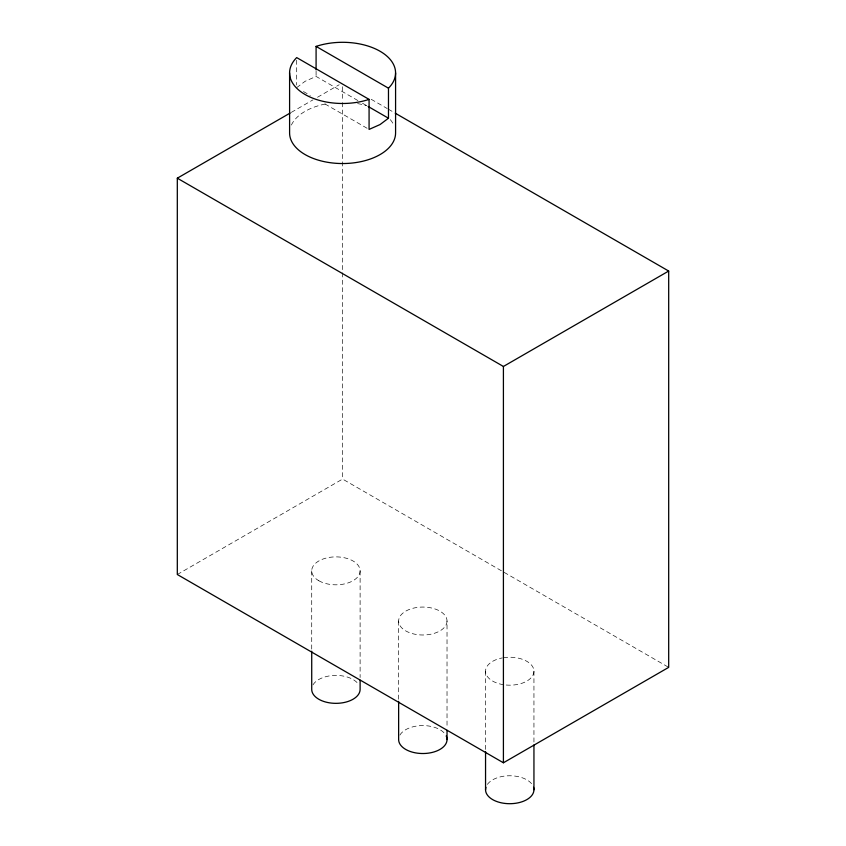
<?xml version="1.0" encoding="UTF-8"?>
<svg xmlns="http://www.w3.org/2000/svg" width="846" height="846" viewBox="0 0 846 846"><rect width="100%" height="100%" fill="white"/><g stroke="black" fill="none" stroke-linecap="round" stroke-linejoin="round"><path stroke-width="0.63" stroke-dasharray="4.23 3.17" d="M296.692 87.624L305.12 81.29L316.087 76.426L357.943 100.589M291.299 112.381L312.946 99.881M317.514 97.248L339.172 84.748M177.311 574.508L342.588 479.079L668.689 667.357M371.193 99.289L387.214 108.531M388.356 109.197L394.077 112.497M362.458 103.201L366.984 105.813M303.481 91.548L310.271 95.461M324.97 103.952L367.947 128.761M533.942 671.206L533.942 743.634M485.551 671.206L485.551 750.222M447.026 621.027A24.196 13.97 0 0 1 410.733 633.125A24.196 13.97 0 0 1 410.733 608.93A24.196 13.97 0 0 1 447.026 621.027L447.026 727.697M398.635 621.027L398.635 700.044M360.11 570.849L360.11 677.519M342.588 86.736L342.588 101.266M342.588 102.588L342.588 479.079M316.087 71.201L316.087 76.426M311.719 570.849L311.719 649.865M296.692 60.203L296.692 85.012M503.486 657.712A24.196 13.97 0 0 1 533.911 670.476A24.196 13.97 0 0 1 505.961 685.006M503.486 684.7A24.196 13.97 0 0 1 485.551 671.576A24.196 13.97 0 0 1 502.27 657.924M291.405 125.039A52.991 30.593 0 0 1 327.55 103.614M357.625 103.614A52.991 30.593 0 0 1 366.656 105.697M390.323 119.667A52.991 30.593 0 0 1 393.771 125.039M487.391 784.379A24.196 13.97 0 0 1 509.747 775.761A24.196 13.97 0 0 1 532.102 784.379M399.915 735.068A24.196 13.97 0 0 1 422.038 725.593A24.196 13.97 0 0 1 445.186 734.201M312.999 684.879A24.196 13.97 0 0 1 335.122 675.404A24.196 13.97 0 0 1 358.27 684.023M318.805 580.726A24.196 13.97 0 0 0 359.286 574.466A24.196 13.97 0 0 0 329.654 557.355A24.196 13.97 0 0 0 318.805 580.726"/><path stroke-width="1.27" d="M316.087 69.901L316.087 46.403A52.991 30.593 0 0 1 380.055 51.257A52.991 30.593 0 0 1 388.473 88.185L388.473 118.218L380.055 124.552L369.078 129.417L369.078 99.384L296.692 57.591A52.991 30.593 0 0 0 305.12 94.53A52.991 30.593 0 0 0 369.078 99.384M395.219 113.163L668.689 271.048L668.689 667.357L503.412 762.775L177.311 574.508L177.311 178.189L290.157 113.047M177.311 178.189L503.412 366.466L668.689 271.048M316.087 46.403L388.473 88.185M368.116 106.469L388.473 118.218M533.942 744.956L533.942 789.73M503.412 366.466L503.412 762.775M485.551 751.544L485.551 789.73M447.026 730.331L447.026 739.552M398.635 701.355L398.635 739.552A24.196 13.97 0 0 0 425.982 753.405A24.196 13.97 0 0 0 446.202 735.935M395.579 72.893L395.579 132.949A52.991 30.593 0 0 1 342.588 163.542A52.991 30.593 0 0 1 289.596 132.949L289.596 72.893M360.11 680.152L360.11 689.374A24.196 13.97 0 0 1 335.915 703.343A24.196 13.97 0 0 1 311.719 689.374L311.719 651.177M533.572 787.298A24.196 13.97 0 0 1 509.747 803.7A24.196 13.97 0 0 1 485.921 787.298"/></g></svg>
